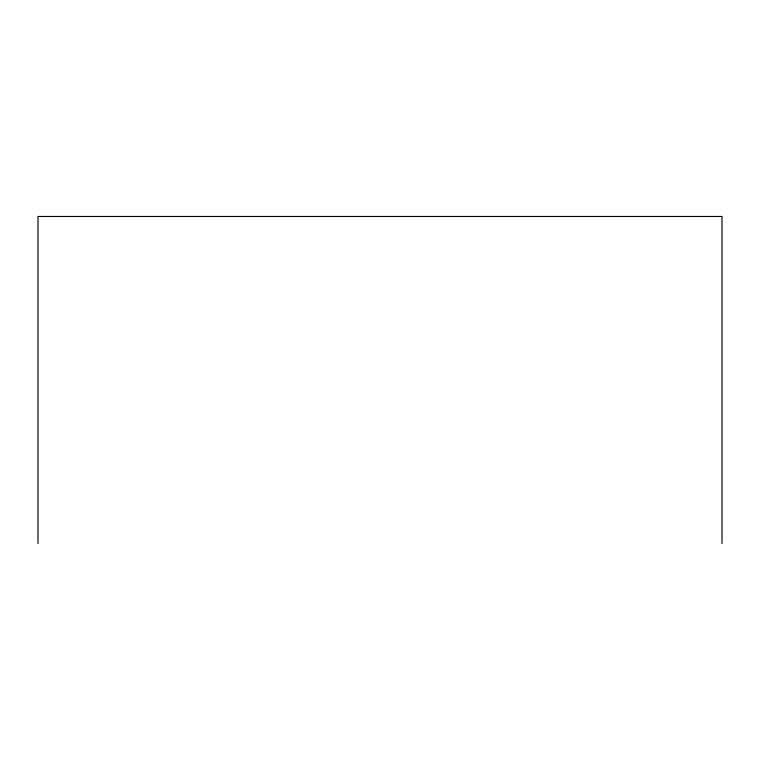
<?xml version="1.0" encoding="UTF-8"?>
<svg xmlns="http://www.w3.org/2000/svg" width="760" height="760" viewBox="0 0 760 760"><rect width="100%" height="100%" fill="white"/><g stroke="black" fill="none" stroke-linecap="round" stroke-linejoin="round"><path stroke-width="1.14" d="M722 543.524L722 216.476L38 216.476L38 543.524"/></g></svg>
